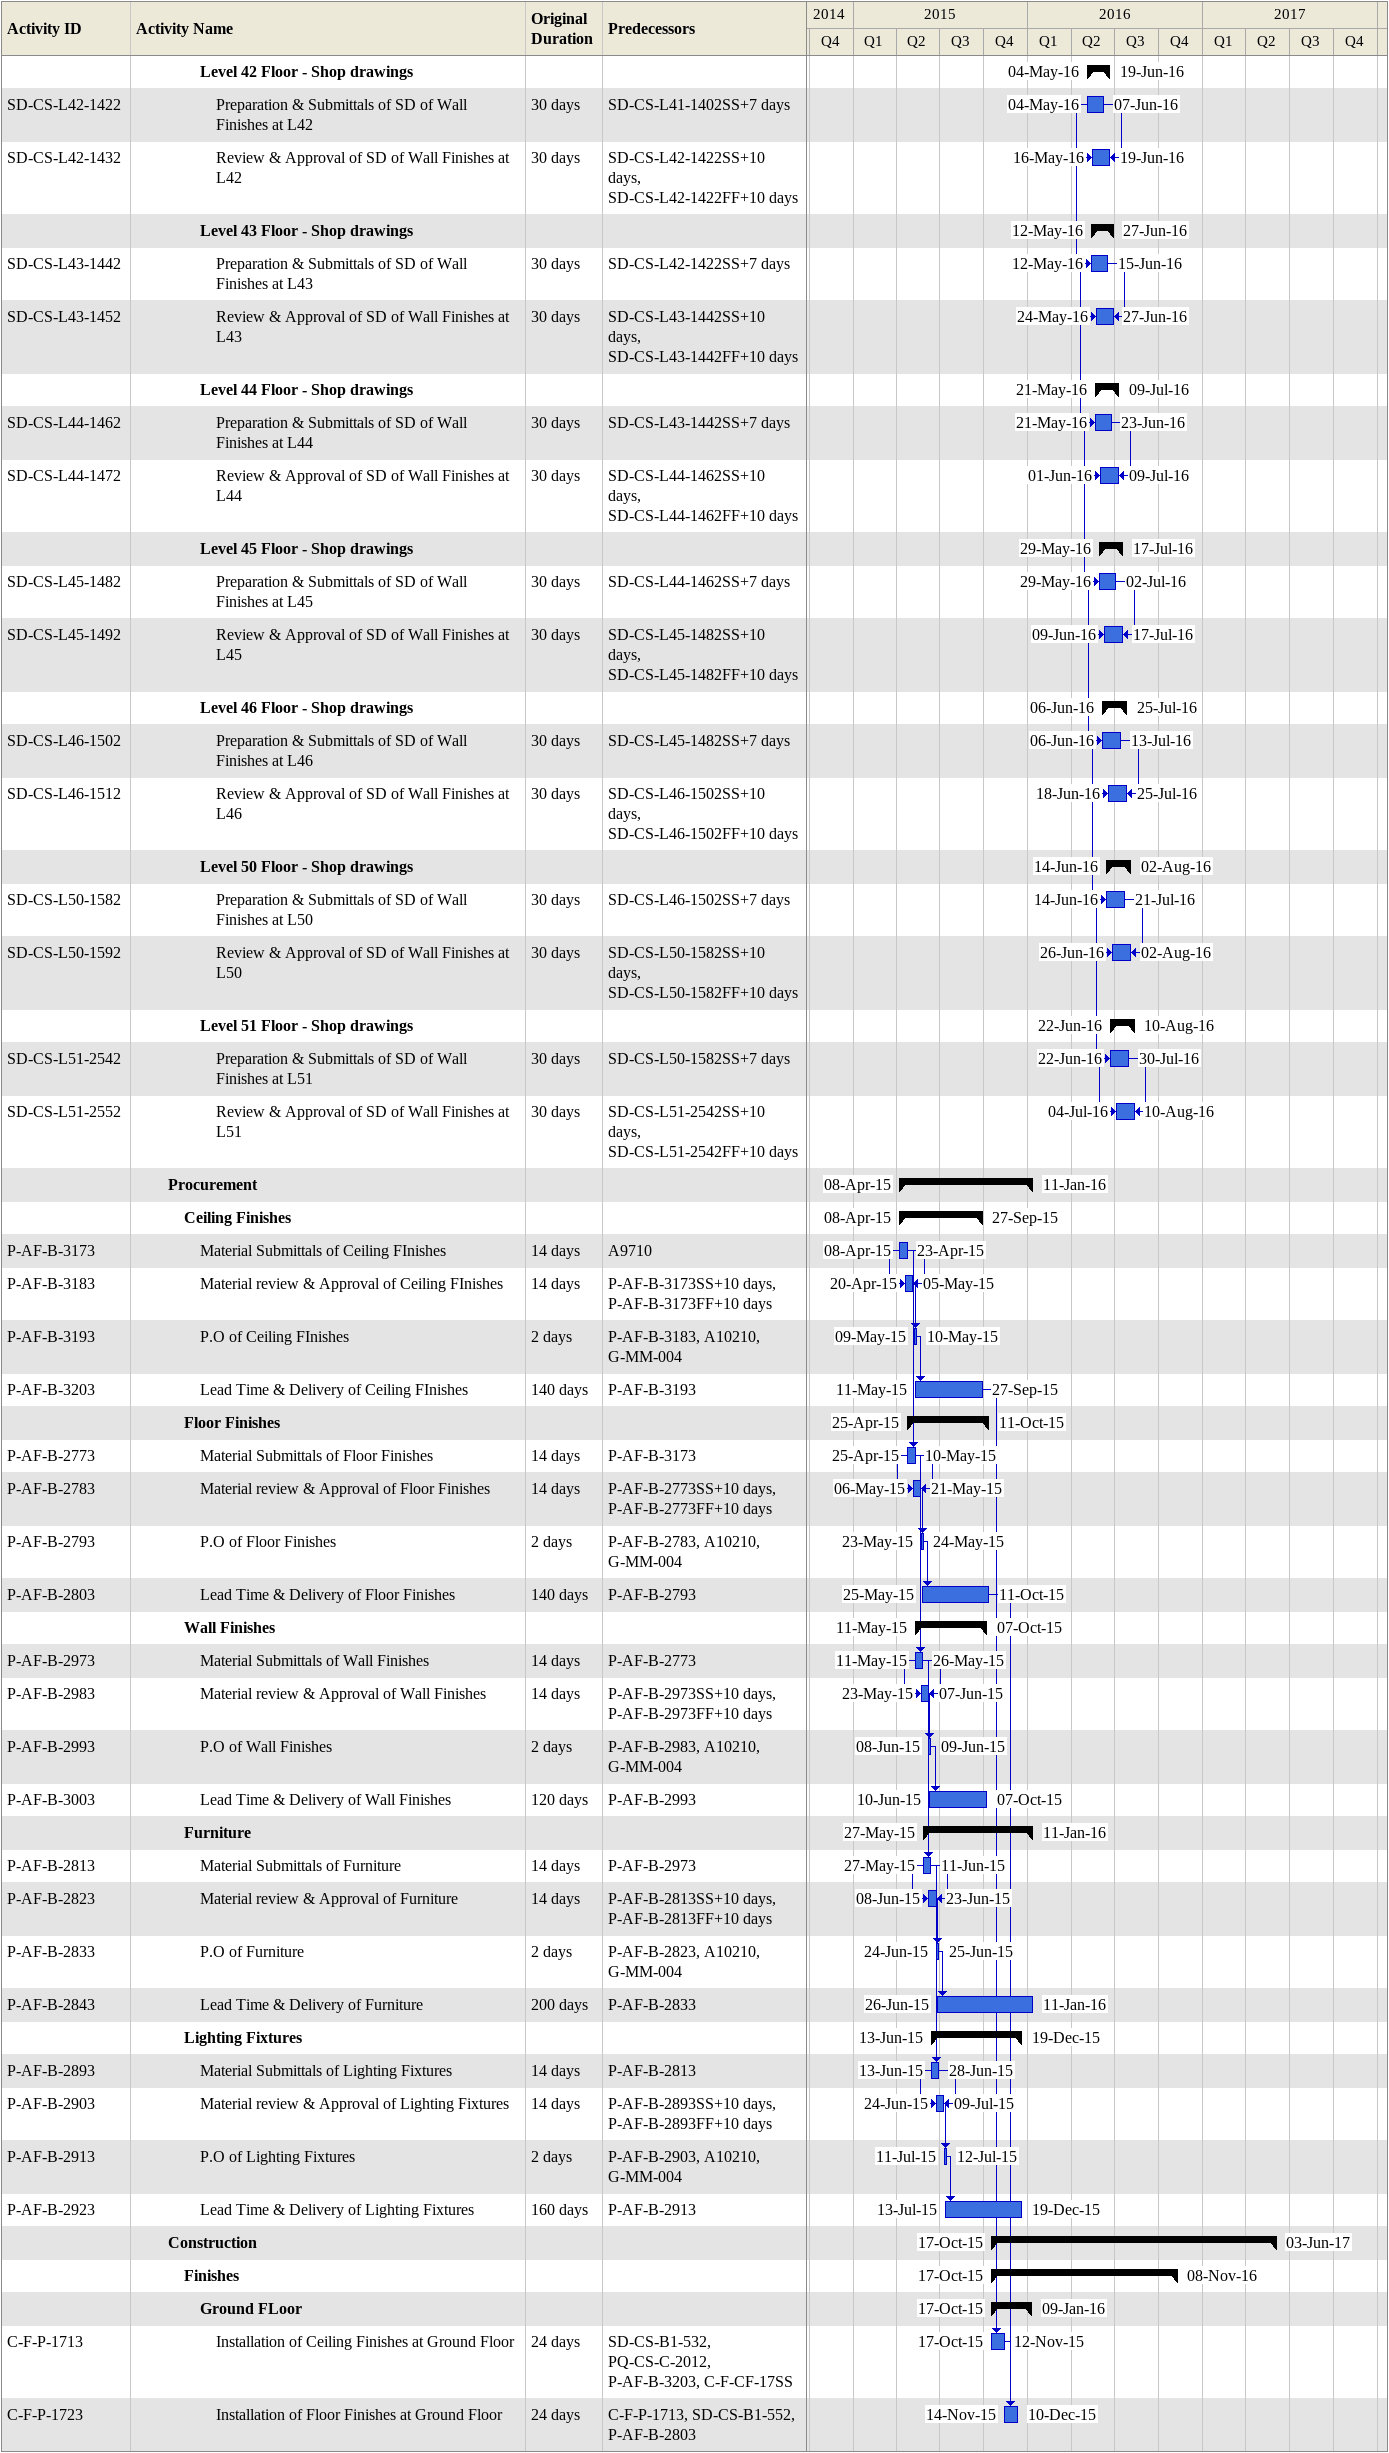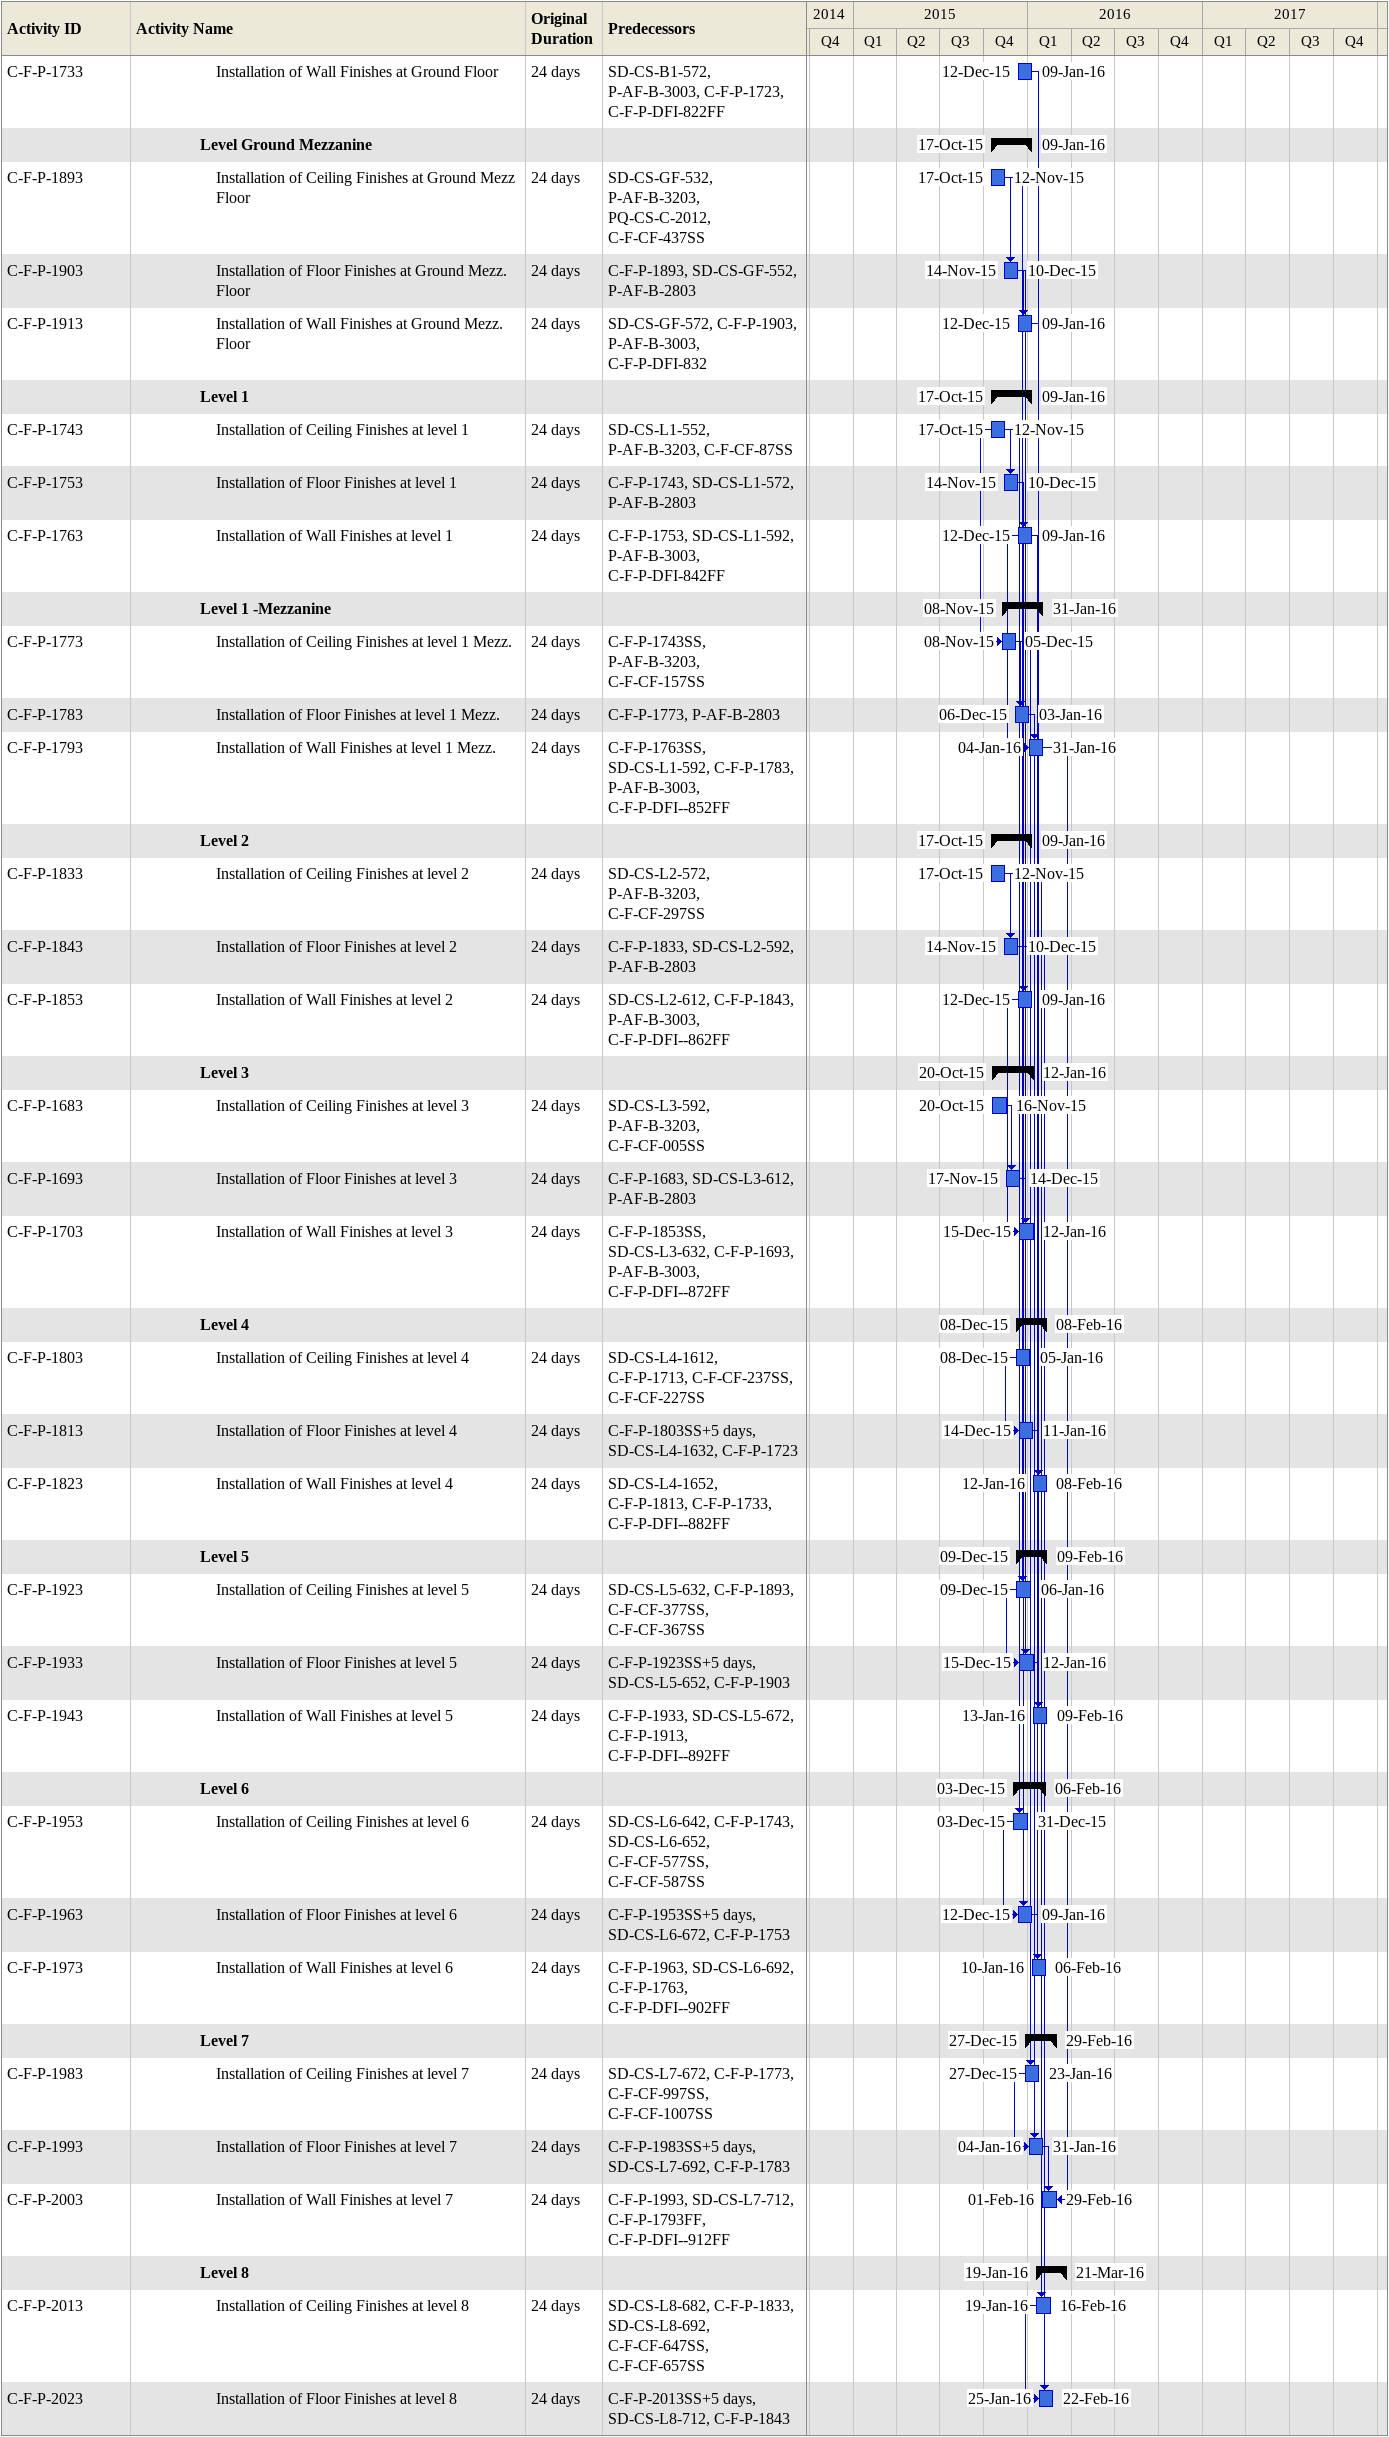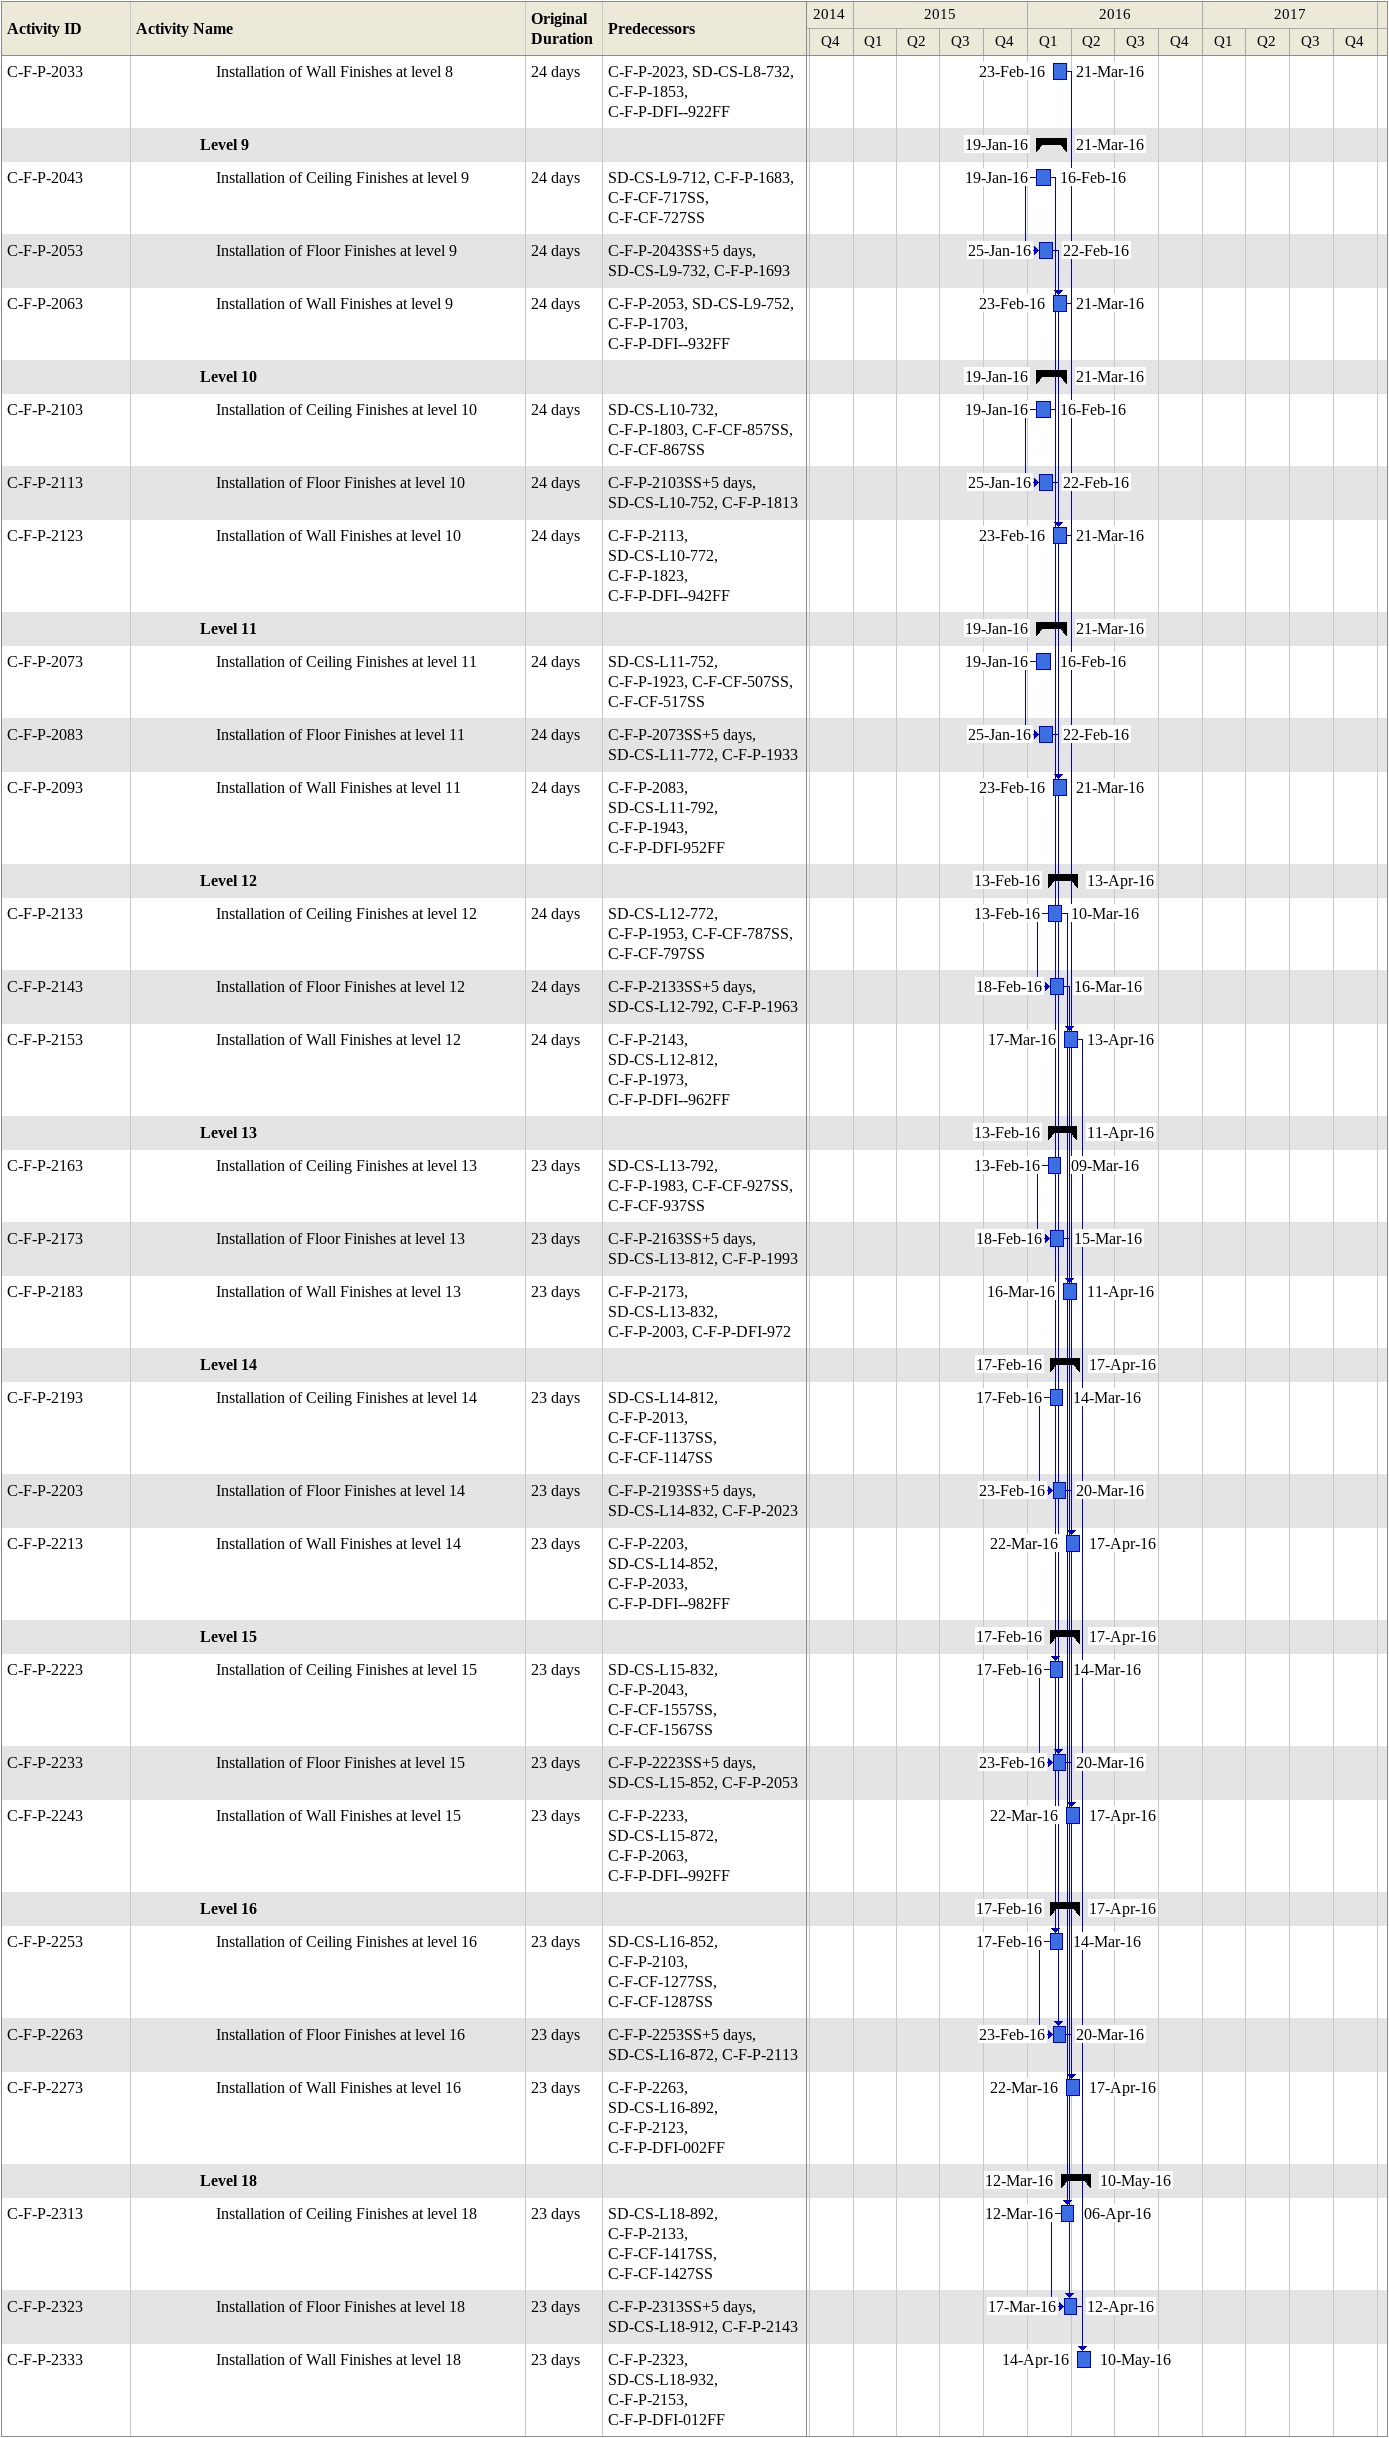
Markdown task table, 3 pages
| ID | Level | Task | Original duration | Start | Finish | Predecessors |
|---|---|---|---|---|---|---|
|  | 5 | **Level 42 Floor - Shop drawings** |  | 2016-05-04 | 2016-06-19 |  |
| SD-CS-L42-1422 | 6 | Preparation & Submittals of SD of Wall Finishes at L42 | 30d | 2016-05-04 | 2016-06-07 | SD-CS-L41-1402SS+7d |
| SD-CS-L42-1432 | 6 | Review & Approval of SD of Wall Finishes at L42 | 30d | 2016-05-16 | 2016-06-19 | SD-CS-L42-1422SS+10d, SD-CS-L42-1422FF+10d |
|  | 5 | **Level 43 Floor - Shop drawings** |  | 2016-05-12 | 2016-06-27 |  |
| SD-CS-L43-1442 | 6 | Preparation & Submittals of SD of Wall Finishes at L43 | 30d | 2016-05-12 | 2016-06-15 | SD-CS-L42-1422SS+7d |
| SD-CS-L43-1452 | 6 | Review & Approval of SD of Wall Finishes at L43 | 30d | 2016-05-24 | 2016-06-27 | SD-CS-L43-1442SS+10d, SD-CS-L43-1442FF+10d |
|  | 5 | **Level 44 Floor - Shop drawings** |  | 2016-05-21 | 2016-07-09 |  |
| SD-CS-L44-1462 | 6 | Preparation & Submittals of SD of Wall Finishes at L44 | 30d | 2016-05-21 | 2016-06-23 | SD-CS-L43-1442SS+7d |
| SD-CS-L44-1472 | 6 | Review & Approval of SD of Wall Finishes at L44 | 30d | 2016-06-01 | 2016-07-09 | SD-CS-L44-1462SS+10d, SD-CS-L44-1462FF+10d |
|  | 5 | **Level 45 Floor - Shop drawings** |  | 2016-05-29 | 2016-07-17 |  |
| SD-CS-L45-1482 | 6 | Preparation & Submittals of SD of Wall Finishes at L45 | 30d | 2016-05-29 | 2016-07-02 | SD-CS-L44-1462SS+7d |
| SD-CS-L45-1492 | 6 | Review & Approval of SD of Wall Finishes at L45 | 30d | 2016-06-09 | 2016-07-17 | SD-CS-L45-1482SS+10d, SD-CS-L45-1482FF+10d |
|  | 5 | **Level 46 Floor - Shop drawings** |  | 2016-06-06 | 2016-07-25 |  |
| SD-CS-L46-1502 | 6 | Preparation & Submittals of SD of Wall Finishes at L46 | 30d | 2016-06-06 | 2016-07-13 | SD-CS-L45-1482SS+7d |
| SD-CS-L46-1512 | 6 | Review & Approval of SD of Wall Finishes at L46 | 30d | 2016-06-18 | 2016-07-25 | SD-CS-L46-1502SS+10d, SD-CS-L46-1502FF+10d |
|  | 5 | **Level 50 Floor - Shop drawings** |  | 2016-06-14 | 2016-08-02 |  |
| SD-CS-L50-1582 | 6 | Preparation & Submittals of SD of Wall Finishes at L50 | 30d | 2016-06-14 | 2016-07-21 | SD-CS-L46-1502SS+7d |
| SD-CS-L50-1592 | 6 | Review & Approval of SD of Wall Finishes at L50 | 30d | 2016-06-26 | 2016-08-02 | SD-CS-L50-1582SS+10d, SD-CS-L50-1582FF+10d |
|  | 5 | **Level 51 Floor - Shop drawings** |  | 2016-06-22 | 2016-08-10 |  |
| SD-CS-L51-2542 | 6 | Preparation & Submittals of SD of Wall Finishes at L51 | 30d | 2016-06-22 | 2016-07-30 | SD-CS-L50-1582SS+7d |
| SD-CS-L51-2552 | 6 | Review & Approval of SD of Wall Finishes at L51 | 30d | 2016-07-04 | 2016-08-10 | SD-CS-L51-2542SS+10d, SD-CS-L51-2542FF+10d |
|  | 3 | **Procurement** |  | 2015-04-08 | 2016-01-11 |  |
|  | 4 | **Ceiling Finishes** |  | 2015-04-08 | 2015-09-27 |  |
| P-AF-B-3173 | 5 | Material Submittals of Ceiling FInishes | 14d | 2015-04-08 | 2015-04-23 | A9710 |
| P-AF-B-3183 | 5 | Material review & Approval of Ceiling FInishes | 14d | 2015-04-20 | 2015-05-05 | P-AF-B-3173SS+10d, P-AF-B-3173FF+10d |
| P-AF-B-3193 | 5 | P.O of Ceiling FInishes | 2d | 2015-05-09 | 2015-05-10 | P-AF-B-3183, A10210, G-MM-004 |
| P-AF-B-3203 | 5 | Lead Time & Delivery of Ceiling FInishes | 140d | 2015-05-11 | 2015-09-27 | P-AF-B-3193 |
|  | 4 | **Floor Finishes** |  | 2015-04-25 | 2015-10-11 |  |
| P-AF-B-2773 | 5 | Material Submittals of Floor Finishes | 14d | 2015-04-25 | 2015-05-10 | P-AF-B-3173 |
| P-AF-B-2783 | 5 | Material review & Approval of Floor Finishes | 14d | 2015-05-06 | 2015-05-21 | P-AF-B-2773SS+10d, P-AF-B-2773FF+10d |
| P-AF-B-2793 | 5 | P.O of Floor Finishes | 2d | 2015-05-23 | 2015-05-24 | P-AF-B-2783, A10210, G-MM-004 |
| P-AF-B-2803 | 5 | Lead Time & Delivery of Floor Finishes | 140d | 2015-05-25 | 2015-10-11 | P-AF-B-2793 |
|  | 4 | **Wall Finishes** |  | 2015-05-11 | 2015-10-07 |  |
| P-AF-B-2973 | 5 | Material Submittals of Wall Finishes | 14d | 2015-05-11 | 2015-05-26 | P-AF-B-2773 |
| P-AF-B-2983 | 5 | Material review & Approval of Wall Finishes | 14d | 2015-05-23 | 2015-06-07 | P-AF-B-2973SS+10d, P-AF-B-2973FF+10d |
| P-AF-B-2993 | 5 | P.O of Wall Finishes | 2d | 2015-06-08 | 2015-06-09 | P-AF-B-2983, A10210, G-MM-004 |
| P-AF-B-3003 | 5 | Lead Time & Delivery of Wall Finishes | 120d | 2015-06-10 | 2015-10-07 | P-AF-B-2993 |
|  | 4 | **Furniture** |  | 2015-05-27 | 2016-01-11 |  |
| P-AF-B-2813 | 5 | Material Submittals of Furniture | 14d | 2015-05-27 | 2015-06-11 | P-AF-B-2973 |
| P-AF-B-2823 | 5 | Material review & Approval of Furniture | 14d | 2015-06-08 | 2015-06-23 | P-AF-B-2813SS+10d, P-AF-B-2813FF+10d |
| P-AF-B-2833 | 5 | P.O of Furniture | 2d | 2015-06-24 | 2015-06-25 | P-AF-B-2823, A10210, G-MM-004 |
| P-AF-B-2843 | 5 | Lead Time & Delivery of Furniture | 200d | 2015-06-26 | 2016-01-11 | P-AF-B-2833 |
|  | 4 | **Lighting Fixtures** |  | 2015-06-13 | 2015-12-19 |  |
| P-AF-B-2893 | 5 | Material Submittals of Lighting Fixtures | 14d | 2015-06-13 | 2015-06-28 | P-AF-B-2813 |
| P-AF-B-2903 | 5 | Material review & Approval of Lighting Fixtures | 14d | 2015-06-24 | 2015-07-09 | P-AF-B-2893SS+10d, P-AF-B-2893FF+10d |
| P-AF-B-2913 | 5 | P.O of Lighting Fixtures | 2d | 2015-07-11 | 2015-07-12 | P-AF-B-2903, A10210, G-MM-004 |
| P-AF-B-2923 | 5 | Lead Time & Delivery of Lighting Fixtures | 160d | 2015-07-13 | 2015-12-19 | P-AF-B-2913 |
|  | 3 | **Construction** |  | 2015-10-17 | 2017-06-03 |  |
|  | 4 | **Finishes** |  | 2015-10-17 | 2016-11-08 |  |
|  | 5 | **Ground FLoor** |  | 2015-10-17 | 2016-01-09 |  |
| C-F-P-1713 | 6 | Installation of Ceiling Finishes at Ground Floor | 24d | 2015-10-17 | 2015-11-12 | SD-CS-B1-532, PQ-CS-C-2012, P-AF-B-3203, C-F-CF-17SS |
| C-F-P-1723 | 6 | Installation of Floor Finishes at Ground Floor | 24d | 2015-11-14 | 2015-12-10 | C-F-P-1713, SD-CS-B1-552, P-AF-B-2803 |
| C-F-P-1733 | 6 | Installation of Wall Finishes at Ground Floor | 24d | 2015-12-12 | 2016-01-09 | SD-CS-B1-572, P-AF-B-3003, C-F-P-1723, C-F-P-DFI-822FF |
|  | 5 | **Level Ground Mezzanine** |  | 2015-10-17 | 2016-01-09 |  |
| C-F-P-1893 | 6 | Installation of Ceiling Finishes at Ground Mezz Floor | 24d | 2015-10-17 | 2015-11-12 | SD-CS-GF-532, P-AF-B-3203, PQ-CS-C-2012, C-F-CF-437SS |
| C-F-P-1903 | 6 | Installation of Floor Finishes at Ground Mezz. Floor | 24d | 2015-11-14 | 2015-12-10 | C-F-P-1893, SD-CS-GF-552, P-AF-B-2803 |
| C-F-P-1913 | 6 | Installation of Wall Finishes at Ground Mezz. Floor | 24d | 2015-12-12 | 2016-01-09 | SD-CS-GF-572, C-F-P-1903, P-AF-B-3003, C-F-P-DFI-832 |
|  | 5 | **Level 1** |  | 2015-10-17 | 2016-01-09 |  |
| C-F-P-1743 | 6 | Installation of Ceiling Finishes at level 1 | 24d | 2015-10-17 | 2015-11-12 | SD-CS-L1-552, P-AF-B-3203, C-F-CF-87SS |
| C-F-P-1753 | 6 | Installation of Floor Finishes at level 1 | 24d | 2015-11-14 | 2015-12-10 | C-F-P-1743, SD-CS-L1-572, P-AF-B-2803 |
| C-F-P-1763 | 6 | Installation of Wall Finishes at level 1 | 24d | 2015-12-12 | 2016-01-09 | C-F-P-1753, SD-CS-L1-592, P-AF-B-3003, C-F-P-DFI-842FF |
|  | 5 | **Level 1 -Mezzanine** |  | 2015-11-08 | 2016-01-31 |  |
| C-F-P-1773 | 6 | Installation of Ceiling Finishes at level 1 Mezz. | 24d | 2015-11-08 | 2015-12-05 | C-F-P-1743SS, P-AF-B-3203, C-F-CF-157SS |
| C-F-P-1783 | 6 | Installation of Floor Finishes at level 1 Mezz. | 24d | 2015-12-06 | 2016-01-03 | C-F-P-1773, P-AF-B-2803 |
| C-F-P-1793 | 6 | Installation of Wall Finishes at level 1 Mezz. | 24d | 2016-01-04 | 2016-01-31 | C-F-P-1763SS, SD-CS-L1-592, C-F-P-1783, P-AF-B-3003, C-F-P-DFI--852FF |
|  | 5 | **Level 2** |  | 2015-10-17 | 2016-01-09 |  |
| C-F-P-1833 | 6 | Installation of Ceiling Finishes at level 2 | 24d | 2015-10-17 | 2015-11-12 | SD-CS-L2-572, P-AF-B-3203, C-F-CF-297SS |
| C-F-P-1843 | 6 | Installation of Floor Finishes at level 2 | 24d | 2015-11-14 | 2015-12-10 | C-F-P-1833, SD-CS-L2-592, P-AF-B-2803 |
| C-F-P-1853 | 6 | Installation of Wall Finishes at level 2 | 24d | 2015-12-12 | 2016-01-09 | SD-CS-L2-612, C-F-P-1843, P-AF-B-3003, C-F-P-DFI--862FF |
|  | 5 | **Level 3** |  | 2015-10-20 | 2016-01-12 |  |
| C-F-P-1683 | 6 | Installation of Ceiling Finishes at level 3 | 24d | 2015-10-20 | 2015-11-16 | SD-CS-L3-592, P-AF-B-3203, C-F-CF-005SS |
| C-F-P-1693 | 6 | Installation of Floor Finishes at level 3 | 24d | 2015-11-17 | 2015-12-14 | C-F-P-1683, SD-CS-L3-612, P-AF-B-2803 |
| C-F-P-1703 | 6 | Installation of Wall Finishes at level 3 | 24d | 2015-12-15 | 2016-01-12 | C-F-P-1853SS, SD-CS-L3-632, C-F-P-1693, P-AF-B-3003, C-F-P-DFI--872FF |
|  | 5 | **Level 4** |  | 2015-12-08 | 2016-02-08 |  |
| C-F-P-1803 | 6 | Installation of Ceiling Finishes at level 4 | 24d | 2015-12-08 | 2016-01-05 | SD-CS-L4-1612, C-F-P-1713, C-F-CF-237SS, C-F-CF-227SS |
| C-F-P-1813 | 6 | Installation of Floor Finishes at level 4 | 24d | 2015-12-14 | 2016-01-11 | C-F-P-1803SS+5d, SD-CS-L4-1632, C-F-P-1723 |
| C-F-P-1823 | 6 | Installation of Wall Finishes at level 4 | 24d | 2016-01-12 | 2016-02-08 | SD-CS-L4-1652, C-F-P-1813, C-F-P-1733, C-F-P-DFI--882FF |
|  | 5 | **Level 5** |  | 2015-12-09 | 2016-02-09 |  |
| C-F-P-1923 | 6 | Installation of Ceiling Finishes at level 5 | 24d | 2015-12-09 | 2016-01-06 | SD-CS-L5-632, C-F-P-1893, C-F-CF-377SS, C-F-CF-367SS |
| C-F-P-1933 | 6 | Installation of Floor Finishes at level 5 | 24d | 2015-12-15 | 2016-01-12 | C-F-P-1923SS+5d, SD-CS-L5-652, C-F-P-1903 |
| C-F-P-1943 | 6 | Installation of Wall Finishes at level 5 | 24d | 2016-01-13 | 2016-02-09 | C-F-P-1933, SD-CS-L5-672, C-F-P-1913, C-F-P-DFI--892FF |
|  | 5 | **Level 6** |  | 2015-12-03 | 2016-02-06 |  |
| C-F-P-1953 | 6 | Installation of Ceiling Finishes at level 6 | 24d | 2015-12-03 | 2015-12-31 | SD-CS-L6-642, C-F-P-1743, SD-CS-L6-652, C-F-CF-577SS, C-F-CF-587SS |
| C-F-P-1963 | 6 | Installation of Floor Finishes at level 6 | 24d | 2015-12-12 | 2016-01-09 | C-F-P-1953SS+5d, SD-CS-L6-672, C-F-P-1753 |
| C-F-P-1973 | 6 | Installation of Wall Finishes at level 6 | 24d | 2016-01-10 | 2016-02-06 | C-F-P-1963, SD-CS-L6-692, C-F-P-1763, C-F-P-DFI--902FF |
|  | 5 | **Level 7** |  | 2015-12-27 | 2016-02-29 |  |
| C-F-P-1983 | 6 | Installation of Ceiling Finishes at level 7 | 24d | 2015-12-27 | 2016-01-23 | SD-CS-L7-672, C-F-P-1773, C-F-CF-997SS, C-F-CF-1007SS |
| C-F-P-1993 | 6 | Installation of Floor Finishes at level 7 | 24d | 2016-01-04 | 2016-01-31 | C-F-P-1983SS+5d, SD-CS-L7-692, C-F-P-1783 |
| C-F-P-2003 | 6 | Installation of Wall Finishes at level 7 | 24d | 2016-02-01 | 2016-02-29 | C-F-P-1993, SD-CS-L7-712, C-F-P-1793FF, C-F-P-DFI--912FF |
|  | 5 | **Level 8** |  | 2016-01-19 | 2016-03-21 |  |
| C-F-P-2013 | 6 | Installation of Ceiling Finishes at level 8 | 24d | 2016-01-19 | 2016-02-16 | SD-CS-L8-682, C-F-P-1833, SD-CS-L8-692, C-F-CF-647SS, C-F-CF-657SS |
| C-F-P-2023 | 6 | Installation of Floor Finishes at level 8 | 24d | 2016-01-25 | 2016-02-22 | C-F-P-2013SS+5d, SD-CS-L8-712, C-F-P-1843 |
| C-F-P-2033 | 6 | Installation of Wall Finishes at level 8 | 24d | 2016-02-23 | 2016-03-21 | C-F-P-2023, SD-CS-L8-732, C-F-P-1853, C-F-P-DFI--922FF |
|  | 5 | **Level 9** |  | 2016-01-19 | 2016-03-21 |  |
| C-F-P-2043 | 6 | Installation of Ceiling Finishes at level 9 | 24d | 2016-01-19 | 2016-02-16 | SD-CS-L9-712, C-F-P-1683, C-F-CF-717SS, C-F-CF-727SS |
| C-F-P-2053 | 6 | Installation of Floor Finishes at level 9 | 24d | 2016-01-25 | 2016-02-22 | C-F-P-2043SS+5d, SD-CS-L9-732, C-F-P-1693 |
| C-F-P-2063 | 6 | Installation of Wall Finishes at level 9 | 24d | 2016-02-23 | 2016-03-21 | C-F-P-2053, SD-CS-L9-752, C-F-P-1703, C-F-P-DFI--932FF |
|  | 5 | **Level 10** |  | 2016-01-19 | 2016-03-21 |  |
| C-F-P-2103 | 6 | Installation of Ceiling Finishes at level 10 | 24d | 2016-01-19 | 2016-02-16 | SD-CS-L10-732, C-F-P-1803, C-F-CF-857SS, C-F-CF-867SS |
| C-F-P-2113 | 6 | Installation of Floor Finishes at level 10 | 24d | 2016-01-25 | 2016-02-22 | C-F-P-2103SS+5d, SD-CS-L10-752, C-F-P-1813 |
| C-F-P-2123 | 6 | Installation of Wall Finishes at level 10 | 24d | 2016-02-23 | 2016-03-21 | C-F-P-2113, SD-CS-L10-772, C-F-P-1823, C-F-P-DFI--942FF |
|  | 5 | **Level 11** |  | 2016-01-19 | 2016-03-21 |  |
| C-F-P-2073 | 6 | Installation of Ceiling Finishes at level 11 | 24d | 2016-01-19 | 2016-02-16 | SD-CS-L11-752, C-F-P-1923, C-F-CF-507SS, C-F-CF-517SS |
| C-F-P-2083 | 6 | Installation of Floor Finishes at level 11 | 24d | 2016-01-25 | 2016-02-22 | C-F-P-2073SS+5d, SD-CS-L11-772, C-F-P-1933 |
| C-F-P-2093 | 6 | Installation of Wall Finishes at level 11 | 24d | 2016-02-23 | 2016-03-21 | C-F-P-2083, SD-CS-L11-792, C-F-P-1943, C-F-P-DFI-952FF |
|  | 5 | **Level 12** |  | 2016-02-13 | 2016-04-13 |  |
| C-F-P-2133 | 6 | Installation of Ceiling Finishes at level 12 | 24d | 2016-02-13 | 2016-03-10 | SD-CS-L12-772, C-F-P-1953, C-F-CF-787SS, C-F-CF-797SS |
| C-F-P-2143 | 6 | Installation of Floor Finishes at level 12 | 24d | 2016-02-18 | 2016-03-16 | C-F-P-2133SS+5d, SD-CS-L12-792, C-F-P-1963 |
| C-F-P-2153 | 6 | Installation of Wall Finishes at level 12 | 24d | 2016-03-17 | 2016-04-13 | C-F-P-2143, SD-CS-L12-812, C-F-P-1973, C-F-P-DFI--962FF |
|  | 5 | **Level 13** |  | 2016-02-13 | 2016-04-11 |  |
| C-F-P-2163 | 6 | Installation of Ceiling Finishes at level 13 | 23d | 2016-02-13 | 2016-03-09 | SD-CS-L13-792, C-F-P-1983, C-F-CF-927SS, C-F-CF-937SS |
| C-F-P-2173 | 6 | Installation of Floor Finishes at level 13 | 23d | 2016-02-18 | 2016-03-15 | C-F-P-2163SS+5d, SD-CS-L13-812, C-F-P-1993 |
| C-F-P-2183 | 6 | Installation of Wall Finishes at level 13 | 23d | 2016-03-16 | 2016-04-11 | C-F-P-2173, SD-CS-L13-832, C-F-P-2003, C-F-P-DFI-972 |
|  | 5 | **Level 14** |  | 2016-02-17 | 2016-04-17 |  |
| C-F-P-2193 | 6 | Installation of Ceiling Finishes at level 14 | 23d | 2016-02-17 | 2016-03-14 | SD-CS-L14-812, C-F-P-2013, C-F-CF-1137SS, C-F-CF-1147SS |
| C-F-P-2203 | 6 | Installation of Floor Finishes at level 14 | 23d | 2016-02-23 | 2016-03-20 | C-F-P-2193SS+5d, SD-CS-L14-832, C-F-P-2023 |
| C-F-P-2213 | 6 | Installation of Wall Finishes at level 14 | 23d | 2016-03-22 | 2016-04-17 | C-F-P-2203, SD-CS-L14-852, C-F-P-2033, C-F-P-DFI--982FF |
|  | 5 | **Level 15** |  | 2016-02-17 | 2016-04-17 |  |
| C-F-P-2223 | 6 | Installation of Ceiling Finishes at level 15 | 23d | 2016-02-17 | 2016-03-14 | SD-CS-L15-832, C-F-P-2043, C-F-CF-1557SS, C-F-CF-1567SS |
| C-F-P-2233 | 6 | Installation of Floor Finishes at level 15 | 23d | 2016-02-23 | 2016-03-20 | C-F-P-2223SS+5d, SD-CS-L15-852, C-F-P-2053 |
| C-F-P-2243 | 6 | Installation of Wall Finishes at level 15 | 23d | 2016-03-22 | 2016-04-17 | C-F-P-2233, SD-CS-L15-872, C-F-P-2063, C-F-P-DFI--992FF |
|  | 5 | **Level 16** |  | 2016-02-17 | 2016-04-17 |  |
| C-F-P-2253 | 6 | Installation of Ceiling Finishes at level 16 | 23d | 2016-02-17 | 2016-03-14 | SD-CS-L16-852, C-F-P-2103, C-F-CF-1277SS, C-F-CF-1287SS |
| C-F-P-2263 | 6 | Installation of Floor Finishes at level 16 | 23d | 2016-02-23 | 2016-03-20 | C-F-P-2253SS+5d, SD-CS-L16-872, C-F-P-2113 |
| C-F-P-2273 | 6 | Installation of Wall Finishes at level 16 | 23d | 2016-03-22 | 2016-04-17 | C-F-P-2263, SD-CS-L16-892, C-F-P-2123, C-F-P-DFI-002FF |
|  | 5 | **Level 18** |  | 2016-03-12 | 2016-05-10 |  |
| C-F-P-2313 | 6 | Installation of Ceiling Finishes at level 18 | 23d | 2016-03-12 | 2016-04-06 | SD-CS-L18-892, C-F-P-2133, C-F-CF-1417SS, C-F-CF-1427SS |
| C-F-P-2323 | 6 | Installation of Floor Finishes at level 18 | 23d | 2016-03-17 | 2016-04-12 | C-F-P-2313SS+5d, SD-CS-L18-912, C-F-P-2143 |
| C-F-P-2333 | 6 | Installation of Wall Finishes at level 18 | 23d | 2016-04-14 | 2016-05-10 | C-F-P-2323, SD-CS-L18-932, C-F-P-2153, C-F-P-DFI-012FF |
